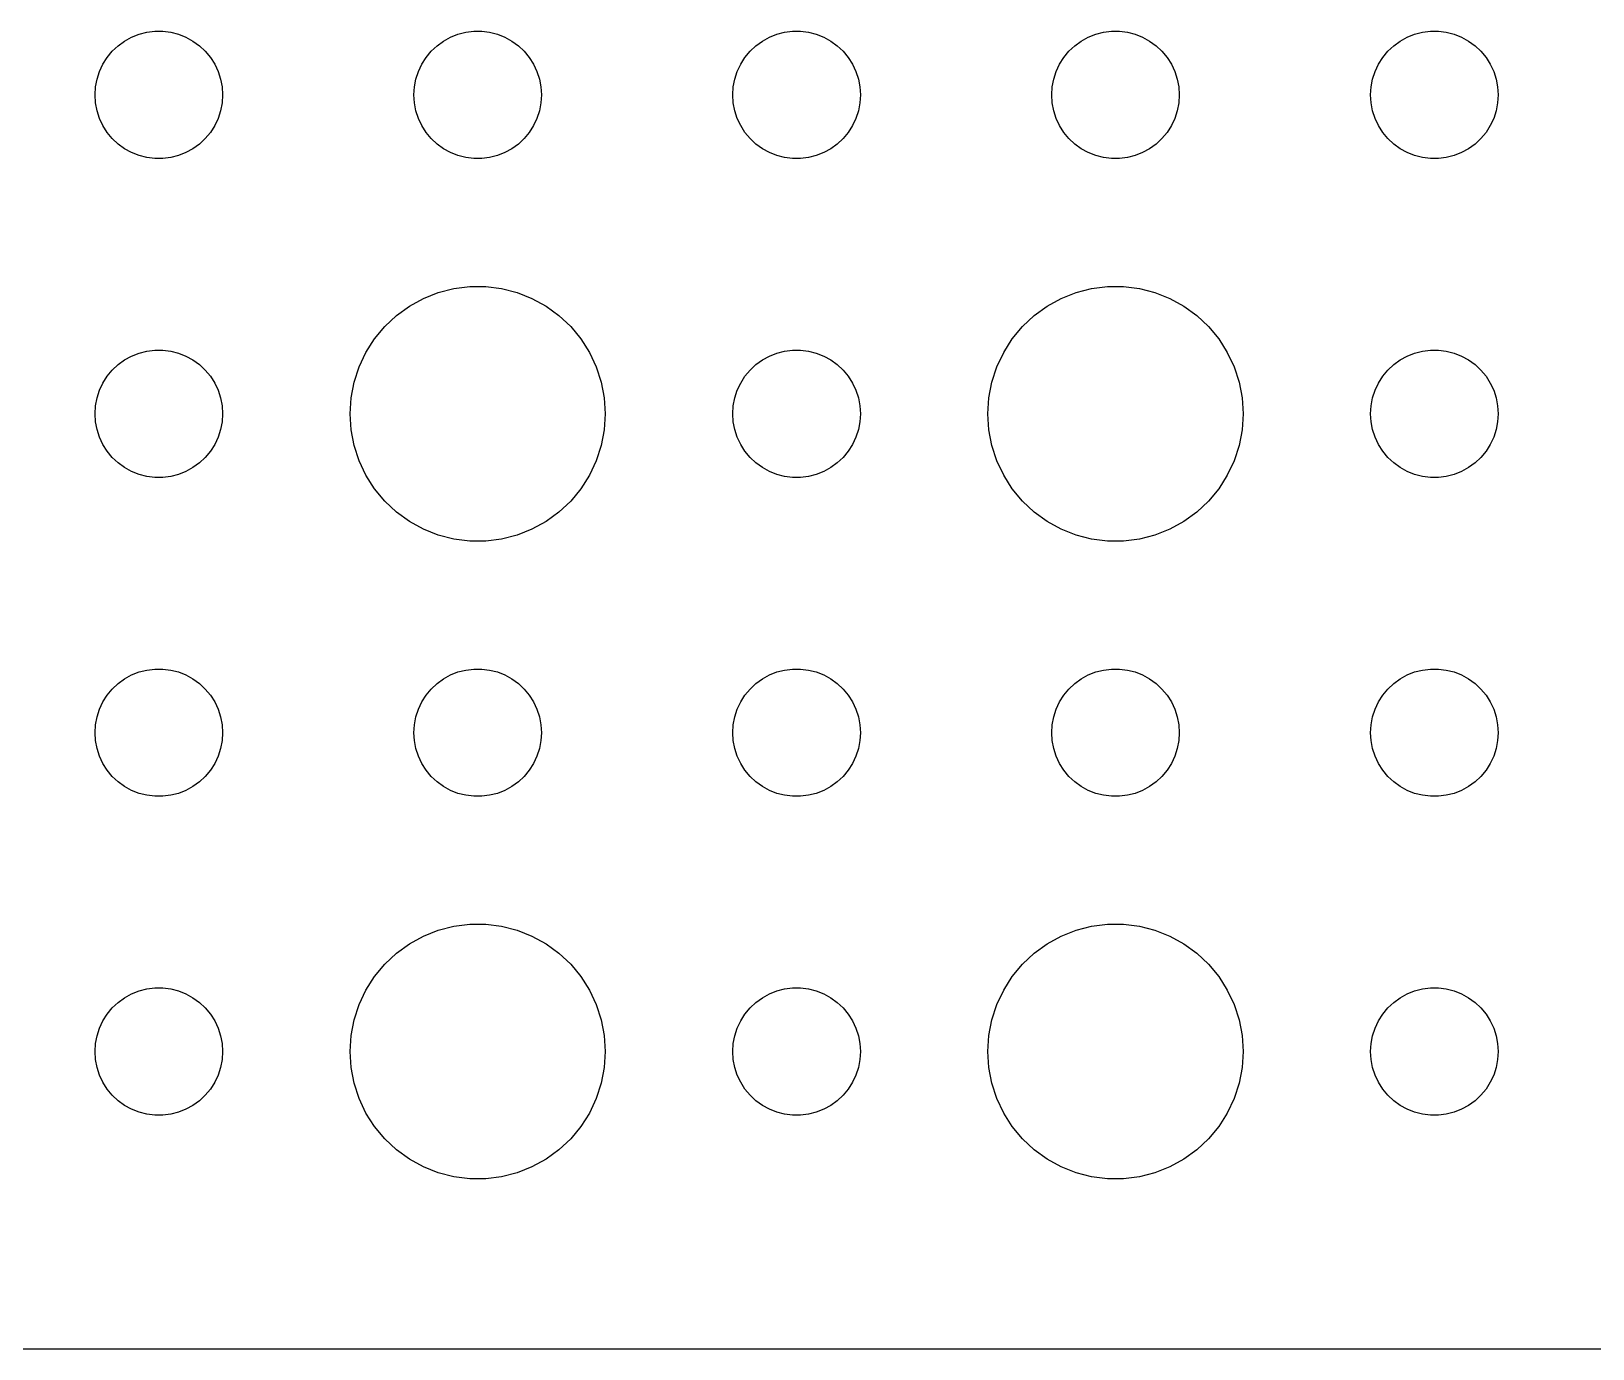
# Model space of a CAD drawing. Header units: metres. Extents: x -150 to 150, y -149 to 149.
# Drawn here: x 72 to 108.72, y -149.49 to -118.5 of the extents above; entities that cross this region are included whole.
import ezdxf

# ---------------------------------------------------------------- set-up
doc = ezdxf.new("R2010")
doc.units = ezdxf.units.M

msp = doc.modelspace()

# ---------------------------------------------------------------- linework, layer by layer
for p, q in [((74.3613, -118.643), (74.5365, -118.573)), ((74.5365, -118.573), (74.7189, -118.527)), ((74.7189, -118.527), (74.9058, -118.503)), ((74.9058, -118.503), (75.0942, -118.503)), ((75.0942, -118.503), (75.2811, -118.527)), ((75.2811, -118.527), (75.4635, -118.573)), ((75.4635, -118.573), (75.6387, -118.643)), ((81.8613, -118.643), (82.0365, -118.573)), ((82.0365, -118.573), (82.2189, -118.527)), ((82.2189, -118.527), (82.4058, -118.503)), ((82.4058, -118.503), (82.5942, -118.503)), ((82.5942, -118.503), (82.7811, -118.527)), ((82.7811, -118.527), (82.9635, -118.573)), ((82.9635, -118.573), (83.1387, -118.643)), ((89.3613, -118.643), (89.5365, -118.573)), ((89.5365, -118.573), (89.7189, -118.527)), ((89.7189, -118.527), (89.9058, -118.503)), ((89.9058, -118.503), (90.0942, -118.503)), ((90.0942, -118.503), (90.2811, -118.527)), ((90.2811, -118.527), (90.4635, -118.573)), ((90.4635, -118.573), (90.6387, -118.643)), ((96.8613, -118.643), (97.0365, -118.573)), ((97.0365, -118.573), (97.2189, -118.527)), ((97.2189, -118.527), (97.4058, -118.503)), ((97.4058, -118.503), (97.5942, -118.503)), ((97.5942, -118.503), (97.7811, -118.527)), ((97.7811, -118.527), (97.9635, -118.573)), ((97.9635, -118.573), (98.1387, -118.643)), ((104.361, -118.643), (104.536, -118.573)), ((104.536, -118.573), (104.719, -118.527)), ((104.719, -118.527), (104.906, -118.503)), ((104.906, -118.503), (105.094, -118.503)), ((105.094, -118.503), (105.281, -118.527)), ((105.281, -118.527), (105.464, -118.573)), ((105.464, -118.573), (105.639, -118.643)), ((73.7865, -119.118), (73.9065, -118.973)), ((73.9065, -118.973), (74.0439, -118.844)), ((74.0439, -118.844), (74.1963, -118.734)), ((74.1963, -118.734), (74.3613, -118.643)), ((75.6387, -118.643), (75.8037, -118.734)), ((75.8037, -118.734), (75.9561, -118.844)), ((75.9561, -118.844), (76.0934, -118.973)), ((76.0934, -118.973), (76.2135, -119.118)), ((81.2865, -119.118), (81.4065, -118.973)), ((81.4065, -118.973), (81.5439, -118.844)), ((81.5439, -118.844), (81.6963, -118.734)), ((81.6963, -118.734), (81.8613, -118.643)), ((83.1387, -118.643), (83.3037, -118.734)), ((83.3037, -118.734), (83.4561, -118.844)), ((83.4561, -118.844), (83.5934, -118.973)), ((83.5934, -118.973), (83.7135, -119.118)), ((88.7865, -119.118), (88.9065, -118.973)), ((88.9065, -118.973), (89.0439, -118.844)), ((89.0439, -118.844), (89.1963, -118.734)), ((89.1963, -118.734), (89.3613, -118.643)), ((90.6387, -118.643), (90.8037, -118.734)), ((90.8037, -118.734), (90.9561, -118.844)), ((90.9561, -118.844), (91.0934, -118.973)), ((91.0934, -118.973), (91.2135, -119.118)), ((96.2865, -119.118), (96.4065, -118.973)), ((96.4065, -118.973), (96.5439, -118.844)), ((96.5439, -118.844), (96.6963, -118.734)), ((96.6963, -118.734), (96.8613, -118.643)), ((98.1387, -118.643), (98.3037, -118.734)), ((98.3037, -118.734), (98.4561, -118.844)), ((98.4561, -118.844), (98.5934, -118.973)), ((98.5934, -118.973), (98.7135, -119.118)), ((103.786, -119.118), (103.907, -118.973)), ((103.907, -118.973), (104.044, -118.844)), ((104.044, -118.844), (104.196, -118.734)), ((104.196, -118.734), (104.361, -118.643)), ((105.639, -118.643), (105.804, -118.734)), ((105.804, -118.734), (105.956, -118.844)), ((105.956, -118.844), (106.093, -118.973)), ((106.093, -118.973), (106.214, -119.118)), ((73.6053, -119.448), (73.6855, -119.277)), ((73.6855, -119.277), (73.7865, -119.118)), ((76.2135, -119.118), (76.3145, -119.277)), ((76.3145, -119.277), (76.3947, -119.448)), ((81.1053, -119.448), (81.1855, -119.277)), ((81.1855, -119.277), (81.2865, -119.118)), ((83.7135, -119.118), (83.8145, -119.277)), ((83.8145, -119.277), (83.8947, -119.448)), ((88.6053, -119.448), (88.6855, -119.277)), ((88.6855, -119.277), (88.7865, -119.118)), ((91.2135, -119.118), (91.3145, -119.277)), ((91.3145, -119.277), (91.3947, -119.448)), ((96.1053, -119.448), (96.1855, -119.277)), ((96.1855, -119.277), (96.2865, -119.118)), ((98.7135, -119.118), (98.8145, -119.277)), ((98.8145, -119.277), (98.8947, -119.448)), ((103.605, -119.448), (103.686, -119.277)), ((103.686, -119.277), (103.786, -119.118)), ((106.214, -119.118), (106.314, -119.277)), ((106.314, -119.277), (106.395, -119.448)), ((73.5118, -119.812), (73.5471, -119.627)), ((73.5471, -119.627), (73.6053, -119.448)), ((76.3947, -119.448), (76.4529, -119.627)), ((76.4529, -119.627), (76.4882, -119.812)), ((81.0118, -119.812), (81.0471, -119.627)), ((81.0471, -119.627), (81.1053, -119.448)), ((83.8947, -119.448), (83.9529, -119.627)), ((83.9529, -119.627), (83.9882, -119.812)), ((88.5118, -119.812), (88.5471, -119.627)), ((88.5471, -119.627), (88.6053, -119.448)), ((91.3947, -119.448), (91.4529, -119.627)), ((91.4529, -119.627), (91.4882, -119.812)), ((96.0118, -119.812), (96.0471, -119.627)), ((96.0471, -119.627), (96.1053, -119.448)), ((98.8947, -119.448), (98.9529, -119.627)), ((98.9529, -119.627), (98.9882, -119.812)), ((103.512, -119.812), (103.547, -119.627)), ((103.547, -119.627), (103.605, -119.448)), ((106.395, -119.448), (106.453, -119.627)), ((106.453, -119.627), (106.488, -119.812)), ((73.5, -120), (73.5118, -119.812)), ((73.5118, -120.188), (73.5, -120)), ((76.4882, -119.812), (76.5, -120)), ((76.5, -120), (76.4882, -120.188)), ((81, -120), (81.0118, -119.812)), ((81.0118, -120.188), (81, -120)), ((83.9882, -119.812), (84, -120)), ((84, -120), (83.9882, -120.188)), ((88.5, -120), (88.5118, -119.812)), ((88.5118, -120.188), (88.5, -120)), ((91.4882, -119.812), (91.5, -120)), ((91.5, -120), (91.4882, -120.188)), ((96, -120), (96.0118, -119.812)), ((96.0118, -120.188), (96, -120)), ((98.9882, -119.812), (99, -120)), ((99, -120), (98.9882, -120.188)), ((103.5, -120), (103.512, -119.812)), ((103.512, -120.188), (103.5, -120)), ((106.488, -119.812), (106.5, -120)), ((106.5, -120), (106.488, -120.188)), ((73.5471, -120.373), (73.5118, -120.188)), ((73.6053, -120.552), (73.5471, -120.373)), ((76.4529, -120.373), (76.3947, -120.552)), ((76.4882, -120.188), (76.4529, -120.373)), ((81.0471, -120.373), (81.0118, -120.188)), ((81.1053, -120.552), (81.0471, -120.373)), ((83.9529, -120.373), (83.8947, -120.552)), ((83.9882, -120.188), (83.9529, -120.373)), ((88.5471, -120.373), (88.5118, -120.188)), ((88.6053, -120.552), (88.5471, -120.373)), ((91.4529, -120.373), (91.3947, -120.552)), ((91.4882, -120.188), (91.4529, -120.373)), ((96.0471, -120.373), (96.0118, -120.188)), ((96.1053, -120.552), (96.0471, -120.373)), ((98.9529, -120.373), (98.8947, -120.552)), ((98.9882, -120.188), (98.9529, -120.373)), ((103.547, -120.373), (103.512, -120.188)), ((103.605, -120.552), (103.547, -120.373)), ((106.453, -120.373), (106.395, -120.552)), ((106.488, -120.188), (106.453, -120.373)), ((73.6855, -120.723), (73.6053, -120.552)), ((73.7865, -120.882), (73.6855, -120.723)), ((76.3145, -120.723), (76.2135, -120.882)), ((76.3947, -120.552), (76.3145, -120.723)), ((81.1855, -120.723), (81.1053, -120.552)), ((81.2865, -120.882), (81.1855, -120.723)), ((83.8145, -120.723), (83.7135, -120.882)), ((83.8947, -120.552), (83.8145, -120.723)), ((88.6855, -120.723), (88.6053, -120.552)), ((88.7865, -120.882), (88.6855, -120.723)), ((91.3145, -120.723), (91.2135, -120.882)), ((91.3947, -120.552), (91.3145, -120.723)), ((96.1855, -120.723), (96.1053, -120.552)), ((96.2865, -120.882), (96.1855, -120.723)), ((98.8145, -120.723), (98.7135, -120.882)), ((98.8947, -120.552), (98.8145, -120.723)), ((103.686, -120.723), (103.605, -120.552)), ((103.786, -120.882), (103.686, -120.723)), ((106.314, -120.723), (106.214, -120.882)), ((106.395, -120.552), (106.314, -120.723)), ((73.9065, -121.027), (73.7865, -120.882)), ((74.0439, -121.156), (73.9065, -121.027)), ((74.1963, -121.266), (74.0439, -121.156)), ((75.9561, -121.156), (75.8037, -121.266)), ((76.0934, -121.027), (75.9561, -121.156)), ((76.2135, -120.882), (76.0934, -121.027)), ((81.4065, -121.027), (81.2865, -120.882)), ((81.5439, -121.156), (81.4065, -121.027)), ((81.6963, -121.266), (81.5439, -121.156)), ((83.4561, -121.156), (83.3037, -121.266)), ((83.5934, -121.027), (83.4561, -121.156)), ((83.7135, -120.882), (83.5934, -121.027)), ((88.9065, -121.027), (88.7865, -120.882)), ((89.0439, -121.156), (88.9065, -121.027)), ((89.1963, -121.266), (89.0439, -121.156)), ((90.9561, -121.156), (90.8037, -121.266)), ((91.0934, -121.027), (90.9561, -121.156)), ((91.2135, -120.882), (91.0934, -121.027)), ((96.4065, -121.027), (96.2865, -120.882)), ((96.5439, -121.156), (96.4065, -121.027)), ((96.6963, -121.266), (96.5439, -121.156)), ((98.4561, -121.156), (98.3037, -121.266)), ((98.5934, -121.027), (98.4561, -121.156)), ((98.7135, -120.882), (98.5934, -121.027)), ((103.907, -121.027), (103.786, -120.882)), ((104.044, -121.156), (103.907, -121.027)), ((104.196, -121.266), (104.044, -121.156)), ((105.956, -121.156), (105.804, -121.266)), ((106.093, -121.027), (105.956, -121.156)), ((106.214, -120.882), (106.093, -121.027)), ((74.3613, -121.357), (74.1963, -121.266)), ((74.5365, -121.427), (74.3613, -121.357)), ((74.7189, -121.473), (74.5365, -121.427)), ((74.9058, -121.497), (74.7189, -121.473)), ((75.0942, -121.497), (74.9058, -121.497)), ((75.2811, -121.473), (75.0942, -121.497)), ((75.4635, -121.427), (75.2811, -121.473)), ((75.6387, -121.357), (75.4635, -121.427)), ((75.8037, -121.266), (75.6387, -121.357)), ((81.8613, -121.357), (81.6963, -121.266)), ((82.0365, -121.427), (81.8613, -121.357)), ((82.2189, -121.473), (82.0365, -121.427)), ((82.4058, -121.497), (82.2189, -121.473)), ((82.5942, -121.497), (82.4058, -121.497)), ((82.7811, -121.473), (82.5942, -121.497)), ((82.9635, -121.427), (82.7811, -121.473)), ((83.1387, -121.357), (82.9635, -121.427)), ((83.3037, -121.266), (83.1387, -121.357)), ((89.3613, -121.357), (89.1963, -121.266)), ((89.5365, -121.427), (89.3613, -121.357)), ((89.7189, -121.473), (89.5365, -121.427)), ((89.9058, -121.497), (89.7189, -121.473)), ((90.0942, -121.497), (89.9058, -121.497)), ((90.2811, -121.473), (90.0942, -121.497)), ((90.4635, -121.427), (90.2811, -121.473)), ((90.6387, -121.357), (90.4635, -121.427)), ((90.8037, -121.266), (90.6387, -121.357)), ((96.8613, -121.357), (96.6963, -121.266)), ((97.0365, -121.427), (96.8613, -121.357)), ((97.2189, -121.473), (97.0365, -121.427)), ((97.4058, -121.497), (97.2189, -121.473)), ((97.5942, -121.497), (97.4058, -121.497)), ((97.7811, -121.473), (97.5942, -121.497)), ((97.9635, -121.427), (97.7811, -121.473)), ((98.1387, -121.357), (97.9635, -121.427)), ((98.3037, -121.266), (98.1387, -121.357)), ((104.361, -121.357), (104.196, -121.266)), ((104.536, -121.427), (104.361, -121.357)), ((104.719, -121.473), (104.536, -121.427)), ((104.906, -121.497), (104.719, -121.473)), ((105.094, -121.497), (104.906, -121.497)), ((105.281, -121.473), (105.094, -121.497)), ((105.464, -121.427), (105.281, -121.473)), ((105.639, -121.357), (105.464, -121.427)), ((105.804, -121.266), (105.639, -121.357)), ((80.8925, -124.967), (81.2227, -124.786)), ((81.2227, -124.786), (81.573, -124.647)), ((81.573, -124.647), (81.9379, -124.553)), ((81.9379, -124.553), (82.3116, -124.506)), ((82.3116, -124.506), (82.6884, -124.506)), ((82.6884, -124.506), (83.0621, -124.553)), ((83.0621, -124.553), (83.427, -124.647)), ((83.427, -124.647), (83.7773, -124.786)), ((83.7773, -124.786), (84.1075, -124.967)), ((95.8925, -124.967), (96.2227, -124.786)), ((96.2227, -124.786), (96.573, -124.647)), ((96.573, -124.647), (96.9379, -124.553)), ((96.9379, -124.553), (97.3116, -124.506)), ((97.3116, -124.506), (97.6884, -124.506)), ((97.6884, -124.506), (98.0621, -124.553)), ((98.0621, -124.553), (98.427, -124.647)), ((98.427, -124.647), (98.7773, -124.786)), ((98.7773, -124.786), (99.1075, -124.967)), ((80.3131, -125.446), (80.5877, -125.188)), ((80.5877, -125.188), (80.8925, -124.967)), ((84.1075, -124.967), (84.4123, -125.188)), ((84.4123, -125.188), (84.6869, -125.446)), ((95.3131, -125.446), (95.5877, -125.188)), ((95.5877, -125.188), (95.8925, -124.967)), ((99.1075, -124.967), (99.4123, -125.188)), ((99.4123, -125.188), (99.6869, -125.446)), ((80.073, -125.737), (80.3131, -125.446)), ((84.6869, -125.446), (84.927, -125.737)), ((95.073, -125.737), (95.3131, -125.446)), ((99.6869, -125.446), (99.927, -125.737)), ((79.8711, -126.055), (80.073, -125.737)), ((84.927, -125.737), (85.1289, -126.055)), ((94.8711, -126.055), (95.073, -125.737)), ((99.927, -125.737), (100.129, -126.055)), ((74.0439, -126.344), (74.1963, -126.234)), ((74.1963, -126.234), (74.3613, -126.143)), ((74.3613, -126.143), (74.5365, -126.073)), ((74.5365, -126.073), (74.7189, -126.027)), ((74.7189, -126.027), (74.9058, -126.003)), ((74.9058, -126.003), (75.0942, -126.003)), ((75.0942, -126.003), (75.2811, -126.027)), ((75.2811, -126.027), (75.4635, -126.073)), ((75.4635, -126.073), (75.6387, -126.143)), ((75.6387, -126.143), (75.8037, -126.234)), ((75.8037, -126.234), (75.9561, -126.344)), ((79.7107, -126.396), (79.8711, -126.055)), ((85.1289, -126.055), (85.2893, -126.396)), ((89.0439, -126.344), (89.1963, -126.234)), ((89.1963, -126.234), (89.3613, -126.143)), ((89.3613, -126.143), (89.5365, -126.073)), ((89.5365, -126.073), (89.7189, -126.027)), ((89.7189, -126.027), (89.9058, -126.003)), ((89.9058, -126.003), (90.0942, -126.003)), ((90.0942, -126.003), (90.2811, -126.027)), ((90.2811, -126.027), (90.4635, -126.073)), ((90.4635, -126.073), (90.6387, -126.143)), ((90.6387, -126.143), (90.8037, -126.234)), ((90.8037, -126.234), (90.9561, -126.344)), ((94.7107, -126.396), (94.8711, -126.055)), ((100.129, -126.055), (100.289, -126.396)), ((104.044, -126.344), (104.196, -126.234)), ((104.196, -126.234), (104.361, -126.143)), ((104.361, -126.143), (104.536, -126.073)), ((104.536, -126.073), (104.719, -126.027)), ((104.719, -126.027), (104.906, -126.003)), ((104.906, -126.003), (105.094, -126.003)), ((105.094, -126.003), (105.281, -126.027)), ((105.281, -126.027), (105.464, -126.073)), ((105.464, -126.073), (105.639, -126.143)), ((105.639, -126.143), (105.804, -126.234)), ((105.804, -126.234), (105.956, -126.344)), ((73.6855, -126.777), (73.7865, -126.618)), ((73.7865, -126.618), (73.9065, -126.473)), ((73.9065, -126.473), (74.0439, -126.344)), ((75.9561, -126.344), (76.0934, -126.473)), ((76.0934, -126.473), (76.2135, -126.618)), ((76.2135, -126.618), (76.3145, -126.777)), ((79.5943, -126.754), (79.7107, -126.396)), ((85.2893, -126.396), (85.4057, -126.754)), ((88.6855, -126.777), (88.7865, -126.618)), ((88.7865, -126.618), (88.9065, -126.473)), ((88.9065, -126.473), (89.0439, -126.344)), ((90.9561, -126.344), (91.0934, -126.473)), ((91.0934, -126.473), (91.2135, -126.618)), ((91.2135, -126.618), (91.3145, -126.777)), ((94.5943, -126.754), (94.7107, -126.396)), ((100.289, -126.396), (100.406, -126.754)), ((103.686, -126.777), (103.786, -126.618)), ((103.786, -126.618), (103.907, -126.473)), ((103.907, -126.473), (104.044, -126.344)), ((105.956, -126.344), (106.093, -126.473)), ((106.093, -126.473), (106.214, -126.618)), ((106.214, -126.618), (106.314, -126.777)), ((73.5471, -127.127), (73.6053, -126.948)), ((73.6053, -126.948), (73.6855, -126.777)), ((76.3145, -126.777), (76.3947, -126.948)), ((76.3947, -126.948), (76.4529, -127.127)), ((79.5237, -127.124), (79.5943, -126.754)), ((85.4057, -126.754), (85.4763, -127.124)), ((88.5471, -127.127), (88.6053, -126.948)), ((88.6053, -126.948), (88.6855, -126.777)), ((91.3145, -126.777), (91.3947, -126.948)), ((91.3947, -126.948), (91.4529, -127.127)), ((94.5237, -127.124), (94.5943, -126.754)), ((100.406, -126.754), (100.476, -127.124)), ((103.547, -127.127), (103.605, -126.948)), ((103.605, -126.948), (103.686, -126.777)), ((106.314, -126.777), (106.395, -126.948)), ((106.395, -126.948), (106.453, -127.127)), ((73.5, -127.5), (73.5118, -127.312)), ((73.5118, -127.312), (73.5471, -127.127)), ((76.4529, -127.127), (76.4882, -127.312)), ((76.4882, -127.312), (76.5, -127.5)), ((79.5, -127.5), (79.5237, -127.124)), ((85.4763, -127.124), (85.5, -127.5)), ((88.5, -127.5), (88.5118, -127.312)), ((88.5118, -127.312), (88.5471, -127.127)), ((91.4529, -127.127), (91.4882, -127.312)), ((91.4882, -127.312), (91.5, -127.5)), ((94.5, -127.5), (94.5237, -127.124)), ((100.476, -127.124), (100.5, -127.5)), ((103.5, -127.5), (103.512, -127.312)), ((103.512, -127.312), (103.547, -127.127)), ((106.453, -127.127), (106.488, -127.312)), ((106.488, -127.312), (106.5, -127.5)), ((73.5118, -127.688), (73.5, -127.5)), ((73.5471, -127.873), (73.5118, -127.688)), ((76.4882, -127.688), (76.4529, -127.873)), ((76.5, -127.5), (76.4882, -127.688)), ((79.5237, -127.876), (79.5, -127.5)), ((85.5, -127.5), (85.4763, -127.876)), ((88.5118, -127.688), (88.5, -127.5)), ((88.5471, -127.873), (88.5118, -127.688)), ((91.4882, -127.688), (91.4529, -127.873)), ((91.5, -127.5), (91.4882, -127.688)), ((94.5237, -127.876), (94.5, -127.5)), ((100.5, -127.5), (100.476, -127.876)), ((103.512, -127.688), (103.5, -127.5)), ((103.547, -127.873), (103.512, -127.688)), ((106.488, -127.688), (106.453, -127.873)), ((106.5, -127.5), (106.488, -127.688)), ((73.6053, -128.052), (73.5471, -127.873)), ((73.6855, -128.223), (73.6053, -128.052)), ((76.3947, -128.052), (76.3145, -128.223)), ((76.4529, -127.873), (76.3947, -128.052)), ((79.5943, -128.246), (79.5237, -127.876)), ((85.4763, -127.876), (85.4057, -128.246)), ((88.6053, -128.052), (88.5471, -127.873)), ((88.6855, -128.223), (88.6053, -128.052)), ((91.3947, -128.052), (91.3145, -128.223)), ((91.4529, -127.873), (91.3947, -128.052)), ((94.5943, -128.246), (94.5237, -127.876)), ((100.476, -127.876), (100.406, -128.246)), ((103.605, -128.052), (103.547, -127.873)), ((103.686, -128.223), (103.605, -128.052)), ((106.395, -128.052), (106.314, -128.223)), ((106.453, -127.873), (106.395, -128.052)), ((73.7865, -128.382), (73.6855, -128.223)), ((73.9065, -128.527), (73.7865, -128.382)), ((74.0439, -128.656), (73.9065, -128.527)), ((76.0934, -128.527), (75.9561, -128.656)), ((76.2135, -128.382), (76.0934, -128.527)), ((76.3145, -128.223), (76.2135, -128.382)), ((79.7107, -128.604), (79.5943, -128.246)), ((85.4057, -128.246), (85.2893, -128.604)), ((88.7865, -128.382), (88.6855, -128.223)), ((88.9065, -128.527), (88.7865, -128.382)), ((89.0439, -128.656), (88.9065, -128.527)), ((91.0934, -128.527), (90.9561, -128.656)), ((91.2135, -128.382), (91.0934, -128.527)), ((91.3145, -128.223), (91.2135, -128.382)), ((94.7107, -128.604), (94.5943, -128.246)), ((100.406, -128.246), (100.289, -128.604)), ((103.786, -128.382), (103.686, -128.223)), ((103.907, -128.527), (103.786, -128.382)), ((104.044, -128.656), (103.907, -128.527)), ((106.093, -128.527), (105.956, -128.656)), ((106.214, -128.382), (106.093, -128.527)), ((106.314, -128.223), (106.214, -128.382)), ((74.1963, -128.766), (74.0439, -128.656)), ((74.3613, -128.857), (74.1963, -128.766)), ((74.5365, -128.927), (74.3613, -128.857)), ((75.6387, -128.857), (75.4635, -128.927)), ((75.8037, -128.766), (75.6387, -128.857)), ((75.9561, -128.656), (75.8037, -128.766)), ((79.8711, -128.945), (79.7107, -128.604)), ((85.2893, -128.604), (85.1289, -128.945)), ((89.1963, -128.766), (89.0439, -128.656)), ((89.3613, -128.857), (89.1963, -128.766)), ((89.5365, -128.927), (89.3613, -128.857)), ((90.6387, -128.857), (90.4635, -128.927)), ((90.8037, -128.766), (90.6387, -128.857)), ((90.9561, -128.656), (90.8037, -128.766)), ((94.8711, -128.945), (94.7107, -128.604)), ((100.289, -128.604), (100.129, -128.945)), ((104.196, -128.766), (104.044, -128.656)), ((104.361, -128.857), (104.196, -128.766)), ((104.536, -128.927), (104.361, -128.857)), ((105.639, -128.857), (105.464, -128.927)), ((105.804, -128.766), (105.639, -128.857)), ((105.956, -128.656), (105.804, -128.766)), ((74.7189, -128.973), (74.5365, -128.927)), ((74.9058, -128.997), (74.7189, -128.973)), ((75.0942, -128.997), (74.9058, -128.997)), ((75.2811, -128.973), (75.0942, -128.997)), ((75.4635, -128.927), (75.2811, -128.973)), ((80.073, -129.263), (79.8711, -128.945)), ((80.3131, -129.554), (80.073, -129.263)), ((84.927, -129.263), (84.6869, -129.554)), ((85.1289, -128.945), (84.927, -129.263)), ((89.7189, -128.973), (89.5365, -128.927)), ((89.9058, -128.997), (89.7189, -128.973)), ((90.0942, -128.997), (89.9058, -128.997)), ((90.2811, -128.973), (90.0942, -128.997)), ((90.4635, -128.927), (90.2811, -128.973)), ((95.073, -129.263), (94.8711, -128.945)), ((95.3131, -129.554), (95.073, -129.263)), ((99.927, -129.263), (99.6869, -129.554)), ((100.129, -128.945), (99.927, -129.263)), ((104.719, -128.973), (104.536, -128.927)), ((104.906, -128.997), (104.719, -128.973)), ((105.094, -128.997), (104.906, -128.997)), ((105.281, -128.973), (105.094, -128.997)), ((105.464, -128.927), (105.281, -128.973)), ((80.5877, -129.812), (80.3131, -129.554)), ((84.6869, -129.554), (84.4123, -129.812)), ((95.5877, -129.812), (95.3131, -129.554)), ((99.6869, -129.554), (99.4123, -129.812)), ((80.8925, -130.033), (80.5877, -129.812)), ((84.4123, -129.812), (84.1075, -130.033)), ((95.8925, -130.033), (95.5877, -129.812)), ((99.4123, -129.812), (99.1075, -130.033)), ((81.2227, -130.214), (80.8925, -130.033)), ((81.573, -130.353), (81.2227, -130.214)), ((81.9379, -130.447), (81.573, -130.353)), ((83.427, -130.353), (83.0621, -130.447)), ((83.7773, -130.214), (83.427, -130.353)), ((84.1075, -130.033), (83.7773, -130.214)), ((96.2227, -130.214), (95.8925, -130.033)), ((96.573, -130.353), (96.2227, -130.214)), ((96.9379, -130.447), (96.573, -130.353)), ((98.427, -130.353), (98.0621, -130.447)), ((98.7773, -130.214), (98.427, -130.353)), ((99.1075, -130.033), (98.7773, -130.214)), ((82.3116, -130.494), (81.9379, -130.447)), ((82.6884, -130.494), (82.3116, -130.494)), ((83.0621, -130.447), (82.6884, -130.494)), ((97.3116, -130.494), (96.9379, -130.447)), ((97.6884, -130.494), (97.3116, -130.494)), ((98.0621, -130.447), (97.6884, -130.494)), ((74.1963, -133.734), (74.3613, -133.643)), ((74.3613, -133.643), (74.5365, -133.573)), ((74.5365, -133.573), (74.7189, -133.527)), ((74.7189, -133.527), (74.9058, -133.503)), ((74.9058, -133.503), (75.0942, -133.503)), ((75.0942, -133.503), (75.2811, -133.527)), ((75.2811, -133.527), (75.4635, -133.573)), ((75.4635, -133.573), (75.6387, -133.643)), ((75.6387, -133.643), (75.8037, -133.734)), ((81.6963, -133.734), (81.8613, -133.643)), ((81.8613, -133.643), (82.0365, -133.573)), ((82.0365, -133.573), (82.2189, -133.527)), ((82.2189, -133.527), (82.4058, -133.503)), ((82.4058, -133.503), (82.5942, -133.503)), ((82.5942, -133.503), (82.7811, -133.527)), ((82.7811, -133.527), (82.9635, -133.573)), ((82.9635, -133.573), (83.1387, -133.643)), ((83.1387, -133.643), (83.3037, -133.734)), ((89.1963, -133.734), (89.3613, -133.643)), ((89.3613, -133.643), (89.5365, -133.573)), ((89.5365, -133.573), (89.7189, -133.527)), ((89.7189, -133.527), (89.9058, -133.503)), ((89.9058, -133.503), (90.0942, -133.503)), ((90.0942, -133.503), (90.2811, -133.527)), ((90.2811, -133.527), (90.4635, -133.573)), ((90.4635, -133.573), (90.6387, -133.643)), ((90.6387, -133.643), (90.8037, -133.734)), ((96.6963, -133.734), (96.8613, -133.643)), ((96.8613, -133.643), (97.0365, -133.573)), ((97.0365, -133.573), (97.2189, -133.527)), ((97.2189, -133.527), (97.4058, -133.503)), ((97.4058, -133.503), (97.5942, -133.503)), ((97.5942, -133.503), (97.7811, -133.527)), ((97.7811, -133.527), (97.9635, -133.573)), ((97.9635, -133.573), (98.1387, -133.643)), ((98.1387, -133.643), (98.3037, -133.734)), ((104.196, -133.734), (104.361, -133.643)), ((104.361, -133.643), (104.536, -133.573)), ((104.536, -133.573), (104.719, -133.527)), ((104.719, -133.527), (104.906, -133.503)), ((104.906, -133.503), (105.094, -133.503)), ((105.094, -133.503), (105.281, -133.527)), ((105.281, -133.527), (105.464, -133.573)), ((105.464, -133.573), (105.639, -133.643)), ((105.639, -133.643), (105.804, -133.734)), ((73.7865, -134.118), (73.9065, -133.973)), ((73.9065, -133.973), (74.0439, -133.844)), ((74.0439, -133.844), (74.1963, -133.734)), ((75.8037, -133.734), (75.9561, -133.844)), ((75.9561, -133.844), (76.0934, -133.973)), ((76.0934, -133.973), (76.2135, -134.118)), ((81.2865, -134.118), (81.4065, -133.973)), ((81.4065, -133.973), (81.5439, -133.844)), ((81.5439, -133.844), (81.6963, -133.734)), ((83.3037, -133.734), (83.4561, -133.844)), ((83.4561, -133.844), (83.5934, -133.973)), ((83.5934, -133.973), (83.7135, -134.118)), ((88.7865, -134.118), (88.9065, -133.973)), ((88.9065, -133.973), (89.0439, -133.844)), ((89.0439, -133.844), (89.1963, -133.734)), ((90.8037, -133.734), (90.9561, -133.844)), ((90.9561, -133.844), (91.0934, -133.973)), ((91.0934, -133.973), (91.2135, -134.118)), ((96.2865, -134.118), (96.4065, -133.973)), ((96.4065, -133.973), (96.5439, -133.844)), ((96.5439, -133.844), (96.6963, -133.734)), ((98.3037, -133.734), (98.4561, -133.844)), ((98.4561, -133.844), (98.5934, -133.973)), ((98.5934, -133.973), (98.7135, -134.118)), ((103.786, -134.118), (103.907, -133.973)), ((103.907, -133.973), (104.044, -133.844)), ((104.044, -133.844), (104.196, -133.734)), ((105.804, -133.734), (105.956, -133.844)), ((105.956, -133.844), (106.093, -133.973)), ((106.093, -133.973), (106.214, -134.118)), ((73.6053, -134.448), (73.6855, -134.277)), ((73.6855, -134.277), (73.7865, -134.118)), ((76.2135, -134.118), (76.3145, -134.277)), ((76.3145, -134.277), (76.3947, -134.448)), ((81.1053, -134.448), (81.1855, -134.277)), ((81.1855, -134.277), (81.2865, -134.118)), ((83.7135, -134.118), (83.8145, -134.277)), ((83.8145, -134.277), (83.8947, -134.448)), ((88.6053, -134.448), (88.6855, -134.277)), ((88.6855, -134.277), (88.7865, -134.118)), ((91.2135, -134.118), (91.3145, -134.277)), ((91.3145, -134.277), (91.3947, -134.448)), ((96.1053, -134.448), (96.1855, -134.277)), ((96.1855, -134.277), (96.2865, -134.118)), ((98.7135, -134.118), (98.8145, -134.277)), ((98.8145, -134.277), (98.8947, -134.448)), ((103.605, -134.448), (103.686, -134.277)), ((103.686, -134.277), (103.786, -134.118)), ((106.214, -134.118), (106.314, -134.277)), ((106.314, -134.277), (106.395, -134.448)), ((73.5118, -134.812), (73.5471, -134.627)), ((73.5471, -134.627), (73.6053, -134.448)), ((76.3947, -134.448), (76.4529, -134.627)), ((76.4529, -134.627), (76.4882, -134.812)), ((81.0118, -134.812), (81.0471, -134.627)), ((81.0471, -134.627), (81.1053, -134.448)), ((83.8947, -134.448), (83.9529, -134.627)), ((83.9529, -134.627), (83.9882, -134.812)), ((88.5118, -134.812), (88.5471, -134.627)), ((88.5471, -134.627), (88.6053, -134.448)), ((91.3947, -134.448), (91.4529, -134.627)), ((91.4529, -134.627), (91.4882, -134.812)), ((96.0118, -134.812), (96.0471, -134.627)), ((96.0471, -134.627), (96.1053, -134.448)), ((98.8947, -134.448), (98.9529, -134.627)), ((98.9529, -134.627), (98.9882, -134.812)), ((103.512, -134.812), (103.547, -134.627)), ((103.547, -134.627), (103.605, -134.448)), ((106.395, -134.448), (106.453, -134.627)), ((106.453, -134.627), (106.488, -134.812)), ((73.5, -135), (73.5118, -134.812)), ((73.5118, -135.188), (73.5, -135)), ((76.4882, -134.812), (76.5, -135)), ((76.5, -135), (76.4882, -135.188)), ((81, -135), (81.0118, -134.812)), ((81.0118, -135.188), (81, -135)), ((83.9882, -134.812), (84, -135)), ((84, -135), (83.9882, -135.188)), ((88.5, -135), (88.5118, -134.812)), ((88.5118, -135.188), (88.5, -135)), ((91.4882, -134.812), (91.5, -135)), ((91.5, -135), (91.4882, -135.188)), ((96, -135), (96.0118, -134.812)), ((96.0118, -135.188), (96, -135)), ((98.9882, -134.812), (99, -135)), ((99, -135), (98.9882, -135.188)), ((103.5, -135), (103.512, -134.812)), ((103.512, -135.188), (103.5, -135)), ((106.488, -134.812), (106.5, -135)), ((106.5, -135), (106.488, -135.188)), ((73.5471, -135.373), (73.5118, -135.188)), ((73.6053, -135.552), (73.5471, -135.373)), ((76.4529, -135.373), (76.3947, -135.552)), ((76.4882, -135.188), (76.4529, -135.373)), ((81.0471, -135.373), (81.0118, -135.188)), ((81.1053, -135.552), (81.0471, -135.373)), ((83.9529, -135.373), (83.8947, -135.552)), ((83.9882, -135.188), (83.9529, -135.373)), ((88.5471, -135.373), (88.5118, -135.188)), ((88.6053, -135.552), (88.5471, -135.373)), ((91.4529, -135.373), (91.3947, -135.552)), ((91.4882, -135.188), (91.4529, -135.373)), ((96.0471, -135.373), (96.0118, -135.188)), ((96.1053, -135.552), (96.0471, -135.373)), ((98.9529, -135.373), (98.8947, -135.552)), ((98.9882, -135.188), (98.9529, -135.373)), ((103.547, -135.373), (103.512, -135.188)), ((103.605, -135.552), (103.547, -135.373)), ((106.453, -135.373), (106.395, -135.552)), ((106.488, -135.188), (106.453, -135.373)), ((73.6855, -135.723), (73.6053, -135.552)), ((73.7865, -135.882), (73.6855, -135.723)), ((73.9065, -136.027), (73.7865, -135.882)), ((76.2135, -135.882), (76.0934, -136.027)), ((76.3145, -135.723), (76.2135, -135.882)), ((76.3947, -135.552), (76.3145, -135.723)), ((81.1855, -135.723), (81.1053, -135.552)), ((81.2865, -135.882), (81.1855, -135.723)), ((81.4065, -136.027), (81.2865, -135.882)), ((83.7135, -135.882), (83.5934, -136.027)), ((83.8145, -135.723), (83.7135, -135.882)), ((83.8947, -135.552), (83.8145, -135.723)), ((88.6855, -135.723), (88.6053, -135.552)), ((88.7865, -135.882), (88.6855, -135.723)), ((88.9065, -136.027), (88.7865, -135.882)), ((91.2135, -135.882), (91.0934, -136.027)), ((91.3145, -135.723), (91.2135, -135.882)), ((91.3947, -135.552), (91.3145, -135.723)), ((96.1855, -135.723), (96.1053, -135.552)), ((96.2865, -135.882), (96.1855, -135.723)), ((96.4065, -136.027), (96.2865, -135.882)), ((98.7135, -135.882), (98.5934, -136.027)), ((98.8145, -135.723), (98.7135, -135.882)), ((98.8947, -135.552), (98.8145, -135.723)), ((103.686, -135.723), (103.605, -135.552)), ((103.786, -135.882), (103.686, -135.723)), ((103.907, -136.027), (103.786, -135.882)), ((106.214, -135.882), (106.093, -136.027)), ((106.314, -135.723), (106.214, -135.882)), ((106.395, -135.552), (106.314, -135.723)), ((74.0439, -136.156), (73.9065, -136.027)), ((74.1963, -136.266), (74.0439, -136.156)), ((75.9561, -136.156), (75.8037, -136.266)), ((76.0934, -136.027), (75.9561, -136.156)), ((81.5439, -136.156), (81.4065, -136.027)), ((81.6963, -136.266), (81.5439, -136.156)), ((83.4561, -136.156), (83.3037, -136.266)), ((83.5934, -136.027), (83.4561, -136.156)), ((89.0439, -136.156), (88.9065, -136.027)), ((89.1963, -136.266), (89.0439, -136.156)), ((90.9561, -136.156), (90.8037, -136.266)), ((91.0934, -136.027), (90.9561, -136.156)), ((96.5439, -136.156), (96.4065, -136.027)), ((96.6963, -136.266), (96.5439, -136.156)), ((98.4561, -136.156), (98.3037, -136.266)), ((98.5934, -136.027), (98.4561, -136.156)), ((104.044, -136.156), (103.907, -136.027)), ((104.196, -136.266), (104.044, -136.156)), ((105.956, -136.156), (105.804, -136.266)), ((106.093, -136.027), (105.956, -136.156)), ((74.3613, -136.357), (74.1963, -136.266)), ((74.5365, -136.427), (74.3613, -136.357)), ((74.7189, -136.473), (74.5365, -136.427)), ((74.9058, -136.497), (74.7189, -136.473)), ((75.0942, -136.497), (74.9058, -136.497)), ((75.2811, -136.473), (75.0942, -136.497)), ((75.4635, -136.427), (75.2811, -136.473)), ((75.6387, -136.357), (75.4635, -136.427)), ((75.8037, -136.266), (75.6387, -136.357)), ((81.8613, -136.357), (81.6963, -136.266)), ((82.0365, -136.427), (81.8613, -136.357)), ((82.2189, -136.473), (82.0365, -136.427)), ((82.4058, -136.497), (82.2189, -136.473)), ((82.5942, -136.497), (82.4058, -136.497)), ((82.7811, -136.473), (82.5942, -136.497)), ((82.9635, -136.427), (82.7811, -136.473)), ((83.1387, -136.357), (82.9635, -136.427)), ((83.3037, -136.266), (83.1387, -136.357)), ((89.3613, -136.357), (89.1963, -136.266)), ((89.5365, -136.427), (89.3613, -136.357)), ((89.7189, -136.473), (89.5365, -136.427)), ((89.9058, -136.497), (89.7189, -136.473)), ((90.0942, -136.497), (89.9058, -136.497)), ((90.2811, -136.473), (90.0942, -136.497)), ((90.4635, -136.427), (90.2811, -136.473)), ((90.6387, -136.357), (90.4635, -136.427)), ((90.8037, -136.266), (90.6387, -136.357)), ((96.8613, -136.357), (96.6963, -136.266)), ((97.0365, -136.427), (96.8613, -136.357)), ((97.2189, -136.473), (97.0365, -136.427)), ((97.4058, -136.497), (97.2189, -136.473)), ((97.5942, -136.497), (97.4058, -136.497)), ((97.7811, -136.473), (97.5942, -136.497)), ((97.9635, -136.427), (97.7811, -136.473)), ((98.1387, -136.357), (97.9635, -136.427)), ((98.3037, -136.266), (98.1387, -136.357)), ((104.361, -136.357), (104.196, -136.266)), ((104.536, -136.427), (104.361, -136.357)), ((104.719, -136.473), (104.536, -136.427)), ((104.906, -136.497), (104.719, -136.473)), ((105.094, -136.497), (104.906, -136.497)), ((105.281, -136.473), (105.094, -136.497)), ((105.464, -136.427), (105.281, -136.473)), ((105.639, -136.357), (105.464, -136.427)), ((105.804, -136.266), (105.639, -136.357)), ((81.573, -139.647), (81.9379, -139.553)), ((81.9379, -139.553), (82.3116, -139.506)), ((82.3116, -139.506), (82.6884, -139.506)), ((82.6884, -139.506), (83.0621, -139.553)), ((83.0621, -139.553), (83.427, -139.647)), ((96.573, -139.647), (96.9379, -139.553)), ((96.9379, -139.553), (97.3116, -139.506)), ((97.3116, -139.506), (97.6884, -139.506)), ((97.6884, -139.506), (98.0621, -139.553)), ((98.0621, -139.553), (98.427, -139.647)), ((80.8925, -139.967), (81.2227, -139.786)), ((81.2227, -139.786), (81.573, -139.647)), ((83.427, -139.647), (83.7773, -139.786)), ((83.7773, -139.786), (84.1075, -139.967)), ((95.8925, -139.967), (96.2227, -139.786)), ((96.2227, -139.786), (96.573, -139.647)), ((98.427, -139.647), (98.7773, -139.786)), ((98.7773, -139.786), (99.1075, -139.967)), ((80.3131, -140.446), (80.5877, -140.188)), ((80.5877, -140.188), (80.8925, -139.967)), ((84.1075, -139.967), (84.4123, -140.188)), ((84.4123, -140.188), (84.6869, -140.446)), ((95.3131, -140.446), (95.5877, -140.188)), ((95.5877, -140.188), (95.8925, -139.967)), ((99.1075, -139.967), (99.4123, -140.188)), ((99.4123, -140.188), (99.6869, -140.446)), ((80.073, -140.737), (80.3131, -140.446)), ((84.6869, -140.446), (84.927, -140.737)), ((95.073, -140.737), (95.3131, -140.446)), ((99.6869, -140.446), (99.927, -140.737)), ((74.7189, -141.027), (74.9058, -141.003)), ((74.9058, -141.003), (75.0942, -141.003)), ((75.0942, -141.003), (75.2811, -141.027)), ((79.8711, -141.055), (80.073, -140.737)), ((84.927, -140.737), (85.1289, -141.055)), ((89.7189, -141.027), (89.9058, -141.003)), ((89.9058, -141.003), (90.0942, -141.003)), ((90.0942, -141.003), (90.2811, -141.027)), ((94.8711, -141.055), (95.073, -140.737)), ((99.927, -140.737), (100.129, -141.055)), ((104.719, -141.027), (104.906, -141.003)), ((104.906, -141.003), (105.094, -141.003)), ((105.094, -141.003), (105.281, -141.027)), ((73.9065, -141.473), (74.0439, -141.344)), ((74.0439, -141.344), (74.1963, -141.234)), ((74.1963, -141.234), (74.3613, -141.143)), ((74.3613, -141.143), (74.5365, -141.073)), ((74.5365, -141.073), (74.7189, -141.027)), ((75.2811, -141.027), (75.4635, -141.073)), ((75.4635, -141.073), (75.6387, -141.143)), ((75.6387, -141.143), (75.8037, -141.234)), ((75.8037, -141.234), (75.9561, -141.344)), ((75.9561, -141.344), (76.0934, -141.473)), ((79.7107, -141.396), (79.8711, -141.055)), ((85.1289, -141.055), (85.2893, -141.396)), ((88.9065, -141.473), (89.0439, -141.344)), ((89.0439, -141.344), (89.1963, -141.234)), ((89.1963, -141.234), (89.3613, -141.143)), ((89.3613, -141.143), (89.5365, -141.073)), ((89.5365, -141.073), (89.7189, -141.027)), ((90.2811, -141.027), (90.4635, -141.073)), ((90.4635, -141.073), (90.6387, -141.143)), ((90.6387, -141.143), (90.8037, -141.234)), ((90.8037, -141.234), (90.9561, -141.344)), ((90.9561, -141.344), (91.0934, -141.473)), ((94.7107, -141.396), (94.8711, -141.055)), ((100.129, -141.055), (100.289, -141.396)), ((103.907, -141.473), (104.044, -141.344)), ((104.044, -141.344), (104.196, -141.234)), ((104.196, -141.234), (104.361, -141.143)), ((104.361, -141.143), (104.536, -141.073)), ((104.536, -141.073), (104.719, -141.027)), ((105.281, -141.027), (105.464, -141.073)), ((105.464, -141.073), (105.639, -141.143)), ((105.639, -141.143), (105.804, -141.234)), ((105.804, -141.234), (105.956, -141.344)), ((105.956, -141.344), (106.093, -141.473)), ((73.6855, -141.777), (73.7865, -141.618)), ((73.7865, -141.618), (73.9065, -141.473)), ((76.0934, -141.473), (76.2135, -141.618)), ((76.2135, -141.618), (76.3145, -141.777)), ((79.5237, -142.124), (79.5943, -141.754)), ((79.5943, -141.754), (79.7107, -141.396)), ((85.2893, -141.396), (85.4057, -141.754)), ((85.4057, -141.754), (85.4763, -142.124)), ((88.6855, -141.777), (88.7865, -141.618)), ((88.7865, -141.618), (88.9065, -141.473)), ((91.0934, -141.473), (91.2135, -141.618)), ((91.2135, -141.618), (91.3145, -141.777)), ((94.5237, -142.124), (94.5943, -141.754)), ((94.5943, -141.754), (94.7107, -141.396)), ((100.289, -141.396), (100.406, -141.754)), ((100.406, -141.754), (100.476, -142.124)), ((103.686, -141.777), (103.786, -141.618)), ((103.786, -141.618), (103.907, -141.473)), ((106.093, -141.473), (106.214, -141.618)), ((106.214, -141.618), (106.314, -141.777)), ((73.5471, -142.127), (73.6053, -141.948)), ((73.6053, -141.948), (73.6855, -141.777)), ((76.3145, -141.777), (76.3947, -141.948)), ((76.3947, -141.948), (76.4529, -142.127)), ((79.5, -142.5), (79.5237, -142.124)), ((85.4763, -142.124), (85.5, -142.5)), ((88.5471, -142.127), (88.6053, -141.948)), ((88.6053, -141.948), (88.6855, -141.777)), ((91.3145, -141.777), (91.3947, -141.948)), ((91.3947, -141.948), (91.4529, -142.127)), ((94.5, -142.5), (94.5237, -142.124)), ((100.476, -142.124), (100.5, -142.5)), ((103.547, -142.127), (103.605, -141.948)), ((103.605, -141.948), (103.686, -141.777)), ((106.314, -141.777), (106.395, -141.948)), ((106.395, -141.948), (106.453, -142.127)), ((73.5, -142.5), (73.5118, -142.312)), ((73.5118, -142.312), (73.5471, -142.127)), ((76.4529, -142.127), (76.4882, -142.312)), ((76.4882, -142.312), (76.5, -142.5)), ((88.5, -142.5), (88.5118, -142.312)), ((88.5118, -142.312), (88.5471, -142.127)), ((91.4529, -142.127), (91.4882, -142.312)), ((91.4882, -142.312), (91.5, -142.5)), ((103.5, -142.5), (103.512, -142.312)), ((103.512, -142.312), (103.547, -142.127)), ((106.453, -142.127), (106.488, -142.312)), ((106.488, -142.312), (106.5, -142.5)), ((73.5118, -142.688), (73.5, -142.5)), ((73.5471, -142.873), (73.5118, -142.688)), ((76.4882, -142.688), (76.4529, -142.873)), ((76.5, -142.5), (76.4882, -142.688)), ((79.5237, -142.876), (79.5, -142.5)), ((85.5, -142.5), (85.4763, -142.876)), ((88.5118, -142.688), (88.5, -142.5)), ((88.5471, -142.873), (88.5118, -142.688)), ((91.4882, -142.688), (91.4529, -142.873)), ((91.5, -142.5), (91.4882, -142.688)), ((94.5237, -142.876), (94.5, -142.5)), ((100.5, -142.5), (100.476, -142.876)), ((103.512, -142.688), (103.5, -142.5)), ((103.547, -142.873), (103.512, -142.688)), ((106.488, -142.688), (106.453, -142.873)), ((106.5, -142.5), (106.488, -142.688)), ((73.6053, -143.052), (73.5471, -142.873)), ((73.6855, -143.223), (73.6053, -143.052)), ((73.7865, -143.382), (73.6855, -143.223)), ((76.3145, -143.223), (76.2135, -143.382)), ((76.3947, -143.052), (76.3145, -143.223)), ((76.4529, -142.873), (76.3947, -143.052)), ((79.5943, -143.246), (79.5237, -142.876)), ((85.4763, -142.876), (85.4057, -143.246)), ((88.6053, -143.052), (88.5471, -142.873)), ((88.6855, -143.223), (88.6053, -143.052)), ((88.7865, -143.382), (88.6855, -143.223)), ((91.3145, -143.223), (91.2135, -143.382)), ((91.3947, -143.052), (91.3145, -143.223)), ((91.4529, -142.873), (91.3947, -143.052)), ((94.5943, -143.246), (94.5237, -142.876)), ((100.476, -142.876), (100.406, -143.246)), ((103.605, -143.052), (103.547, -142.873)), ((103.686, -143.223), (103.605, -143.052)), ((103.786, -143.382), (103.686, -143.223)), ((106.314, -143.223), (106.214, -143.382)), ((106.395, -143.052), (106.314, -143.223)), ((106.453, -142.873), (106.395, -143.052)), ((73.9065, -143.527), (73.7865, -143.382)), ((74.0439, -143.656), (73.9065, -143.527)), ((76.0934, -143.527), (75.9561, -143.656)), ((76.2135, -143.382), (76.0934, -143.527)), ((79.7107, -143.604), (79.5943, -143.246)), ((85.4057, -143.246), (85.2893, -143.604)), ((88.9065, -143.527), (88.7865, -143.382)), ((89.0439, -143.656), (88.9065, -143.527)), ((91.0934, -143.527), (90.9561, -143.656)), ((91.2135, -143.382), (91.0934, -143.527)), ((94.7107, -143.604), (94.5943, -143.246)), ((100.406, -143.246), (100.289, -143.604)), ((103.907, -143.527), (103.786, -143.382)), ((104.044, -143.656), (103.907, -143.527)), ((106.093, -143.527), (105.956, -143.656)), ((106.214, -143.382), (106.093, -143.527)), ((74.1963, -143.766), (74.0439, -143.656)), ((74.3613, -143.857), (74.1963, -143.766)), ((74.5365, -143.927), (74.3613, -143.857)), ((74.7189, -143.973), (74.5365, -143.927)), ((75.4635, -143.927), (75.2811, -143.973)), ((75.6387, -143.857), (75.4635, -143.927)), ((75.8037, -143.766), (75.6387, -143.857)), ((75.9561, -143.656), (75.8037, -143.766)), ((79.8711, -143.945), (79.7107, -143.604)), ((80.073, -144.263), (79.8711, -143.945)), ((85.1289, -143.945), (84.927, -144.263)), ((85.2893, -143.604), (85.1289, -143.945)), ((89.1963, -143.766), (89.0439, -143.656)), ((89.3613, -143.857), (89.1963, -143.766)), ((89.5365, -143.927), (89.3613, -143.857)), ((89.7189, -143.973), (89.5365, -143.927)), ((90.4635, -143.927), (90.2811, -143.973)), ((90.6387, -143.857), (90.4635, -143.927)), ((90.8037, -143.766), (90.6387, -143.857)), ((90.9561, -143.656), (90.8037, -143.766)), ((94.8711, -143.945), (94.7107, -143.604)), ((95.073, -144.263), (94.8711, -143.945)), ((100.129, -143.945), (99.927, -144.263)), ((100.289, -143.604), (100.129, -143.945)), ((104.196, -143.766), (104.044, -143.656)), ((104.361, -143.857), (104.196, -143.766)), ((104.536, -143.927), (104.361, -143.857)), ((104.719, -143.973), (104.536, -143.927)), ((105.464, -143.927), (105.281, -143.973)), ((105.639, -143.857), (105.464, -143.927)), ((105.804, -143.766), (105.639, -143.857)), ((105.956, -143.656), (105.804, -143.766)), ((74.9058, -143.997), (74.7189, -143.973)), ((75.0942, -143.997), (74.9058, -143.997)), ((75.2811, -143.973), (75.0942, -143.997)), ((80.3131, -144.554), (80.073, -144.263)), ((84.927, -144.263), (84.6869, -144.554)), ((89.9058, -143.997), (89.7189, -143.973)), ((90.0942, -143.997), (89.9058, -143.997)), ((90.2811, -143.973), (90.0942, -143.997)), ((95.3131, -144.554), (95.073, -144.263)), ((99.927, -144.263), (99.6869, -144.554)), ((104.906, -143.997), (104.719, -143.973)), ((105.094, -143.997), (104.906, -143.997)), ((105.281, -143.973), (105.094, -143.997)), ((80.5877, -144.812), (80.3131, -144.554)), ((84.6869, -144.554), (84.4123, -144.812)), ((95.5877, -144.812), (95.3131, -144.554)), ((99.6869, -144.554), (99.4123, -144.812)), ((80.8925, -145.033), (80.5877, -144.812)), ((81.2227, -145.214), (80.8925, -145.033)), ((84.1075, -145.033), (83.7773, -145.214)), ((84.4123, -144.812), (84.1075, -145.033)), ((95.8925, -145.033), (95.5877, -144.812)), ((96.2227, -145.214), (95.8925, -145.033)), ((99.1075, -145.033), (98.7773, -145.214)), ((99.4123, -144.812), (99.1075, -145.033)), ((81.573, -145.353), (81.2227, -145.214)), ((81.9379, -145.447), (81.573, -145.353)), ((83.427, -145.353), (83.0621, -145.447)), ((83.7773, -145.214), (83.427, -145.353)), ((96.573, -145.353), (96.2227, -145.214)), ((96.9379, -145.447), (96.573, -145.353)), ((98.427, -145.353), (98.0621, -145.447)), ((98.7773, -145.214), (98.427, -145.353)), ((82.3116, -145.494), (81.9379, -145.447)), ((82.6884, -145.494), (82.3116, -145.494)), ((83.0621, -145.447), (82.6884, -145.494)), ((97.3116, -145.494), (96.9379, -145.447)), ((97.6884, -145.494), (97.3116, -145.494)), ((98.0621, -145.447), (97.6884, -145.494)), ((-144.814, -149.49), (144.814, -149.49))]:
    msp.add_line(p, q)

doc.saveas('drawing.dxf')
